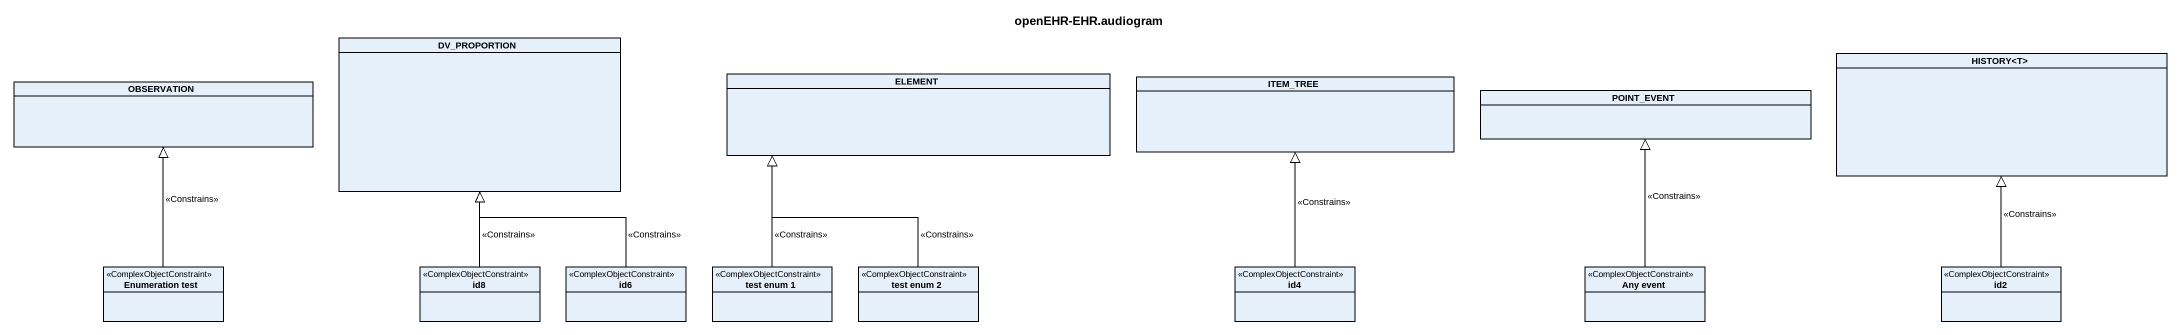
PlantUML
@startuml
title openEHR-EHR.audiogram
hide circle
hide empty members
class DV_PROPORTION
class OBSERVATION
class ELEMENT
class ITEM_TREE
class "HISTORY<T>" as HISTORY_T
class POINT_EVENT
class "Enumeration test" as Enumeration_test <<ComplexObjectConstraint>>
class id8 <<ComplexObjectConstraint>>
class id6 <<ComplexObjectConstraint>>
class "test enum 1" as test_enum_1 <<ComplexObjectConstraint>>
class "test enum 2" as test_enum_2 <<ComplexObjectConstraint>>
class id4 <<ComplexObjectConstraint>>
class "Any event" as Any_event <<ComplexObjectConstraint>>
class id2 <<ComplexObjectConstraint>>
Enumeration_test -up-|> OBSERVATION : <<Constrains>>
id8 -up-|> DV_PROPORTION : <<Constrains>>
id6 -up-|> DV_PROPORTION : <<Constrains>>
test_enum_1 -up-|> ELEMENT : <<Constrains>>
test_enum_2 -up-|> ELEMENT : <<Constrains>>
id4 -up-|> ITEM_TREE : <<Constrains>>
Any_event -up-|> POINT_EVENT : <<Constrains>>
id2 -up-|> HISTORY_T : <<Constrains>>
@enduml
